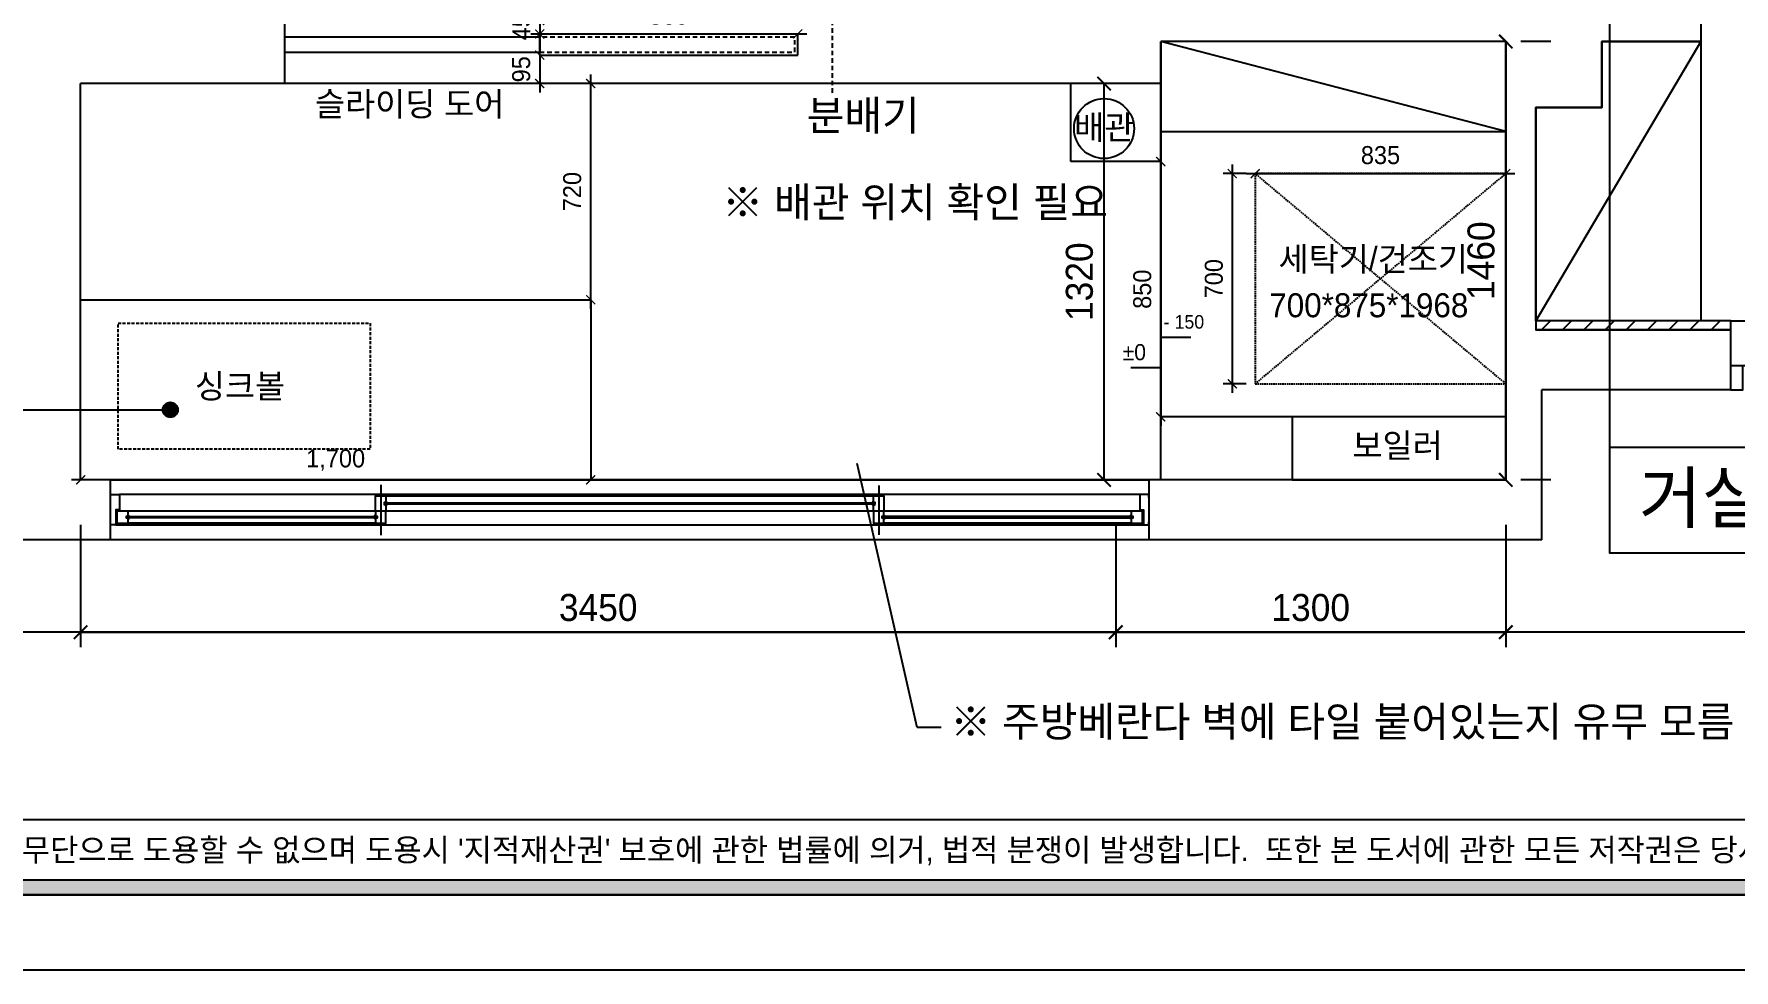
# Model space of a CAD drawing. Header units: millimetres. Extents: x -551172 to 232469, y -3435 to 261611.
# Drawn here: x 147426 to 153092, y 79203 to 82320 of the extents above; entities that cross this region are included whole.
import ezdxf
from ezdxf.enums import TextEntityAlignment as Align

# ---------------------------------------------------------------- set-up
doc = ezdxf.new("R2010")
doc.units = ezdxf.units.MM
doc.header["$LTSCALE"] = 10
doc.header["$PDMODE"] = 3
for name, pattern in [('DASHED', [0.75, 0.5, -0.25]), ('DASHEDX2', [1.5, 1, -0.5]), ('HID', [2.5, 1.5, -1])]:
    doc.linetypes.add(name, pattern=pattern)
doc.layers.get('DEFPOINTS').update_dxf_attribs({"color": 248})
for name, color, linetype in [('0-ELC TEXT', 7, 'Continuous'), ('03-TEXT', 3, 'Continuous'), ('03-WAL NEW', 3, 'Continuous'), ('06-FUR', 6, 'Continuous'), ('07-DIM WAL', 5, 'Continuous'), ('3.기호.계단선', 30, 'Continuous'), ('C-HAT', 251, 'Continuous'), ('F-SYM', 7, 'Continuous'), ('FORM(YOURNAME)-11', 1, 'Continuous'), ('FUR', 8, 'DASHED'), ('Layer 1', 7, 'Continuous'), ('도면층2', 2, 'Continuous'), ('도면층4', 4, 'Continuous')]:
    doc.layers.add(name, color=color, linetype=linetype)
doc.styles.add('HY 울릉도 L', font='')
doc.styles.add('YOURNAME', font='HY울릉도M.TTF')
doc.styles.add('코레일둥고', font='Korail_Round_Gothic_Medium.ttf')
doc.styles.get('HY 울릉도 L').set_extended_font_data('HY울릉도L')
doc.dimstyles.new('30', dxfattribs={"dimscale": 30, "dimtxt": 2, "dimasz": 1, "dimexe": 1, "dimexo": 1, "dimgap": 1, "dimtad": 1, "dimdec": 0, "dimrnd": 0.05, "dimdsep": 46, "dimlunit": 6, "dimtxsty": 'HY 울릉도 L', "dimblk": 'ARCHTICK', "dimcen": 2.5, "dimdle": 1, "dimclrd": 133, "dimclre": 133, "dimclrt": 30, "dimadec": 0, "dimazin": 0, "dimtfac": 1, "dimtdec": 0, "dimtix": 1, "dimtmove": 2, "dimatfit": 3, "dimldrblk": 'ARCHTICK', "dimfxl": 1, "dimlwd": -1, "dimlwe": -1, "dimarcsym": 0})
doc.dimstyles.new('YOURNAME-50', dxfattribs={"dimscale": 50, "dimtxt": 1.8, "dimasz": 0.9, "dimexe": 1, "dimexo": 3, "dimgap": 0.7, "dimtad": 1, "dimdec": 0, "dimzin": 0, "dimdsep": 46, "dimtxsty": 'YOURNAME', "dimblk": 'ARCHTICK', "dimcen": 0, "dimclrd": 1, "dimclre": 1, "dimclrt": 7, "dimadec": 0, "dimazin": 0, "dimtfac": 1, "dimtdec": 0, "dimtix": 1, "dimtmove": 2, "dimatfit": 3, "dimldrblk": 'ARCHTICK', "dimfxl": 1, "dimtolj": 1, "dimtzin": 0, "dimarcsym": 0})

# ---------------------------------------------------------------- blocks, each defined once
blk = doc.blocks.new('FORM-PLAN')
at = {"layer": 'FORM(YOURNAME)-11'}
h = blk.add_hatch(color=256, dxfattribs=at)
h.dxf.hatch_style = 1
h.paths.add_polyline_path([(-71444, 55115), (10556, 55115), (10556, 54915), (-71444, 54915)])
h.paths.add_polyline_path([(-71444, -2085), (10556, -2085), (10556, -2285), (-71444, -2285)])
at = {"layer": 'DEFPOINTS', "color": 158}
blk.add_line((1346, -1285), (-71444, -1285), dxfattribs=at)
for points in [[(-71444, -2285), (10556, -2285), (10556, 55115), (-71444, 55115)], [(-69444, 53115), (-64, 53115), (-64, 1215), (-69444, 1215)]]:
    blk.add_lwpolyline(points, close=True, dxfattribs=at)
at = {"layer": 'FORM(YOURNAME)-11', "color": 250}
blk.add_lwpolyline([(-72444, -3285), (11556, -3285), (11556, 56115), (-72444, 56115)], close=True, dxfattribs=at)
at = {"layer": 'FORM(YOURNAME)-11'}
blk.add_lwpolyline([(-71444, -2085), (10556, -2085), (10556, -2285), (-71444, -2285)], close=True, dxfattribs=at)
at = {"layer": 'FORM(YOURNAME)-11', "color": 1, "style": 'YOURNAME'}
blk.add_text("- 본 도서는 어떠한 경우에도 무단으로 도용할 수 없으며 도용시 '지적재산권' 보호에 관한 법률에 의거, 법적 분쟁이 발생합니다.  또한 본 도서에 관한 모든 저작권은 당사에 있습니다. -", height=300, dxfattribs=at).set_placement((-32990, -1685), align=Align.MIDDLE_CENTER)
at = {"layer": 'FORM(YOURNAME)-11', "color": 3, "style": 'YOURNAME'}
for tag, height, p in [('1', 450, (9905, 18188)), ('2', 450, (9905, 17544)), ('3', 450, (9905, 16257)), ('4', 450, (9905, 14326)), ('5', 515, (9905, 12009)), ('6', 515, (9905, 9757)), ('7', 515, (9905, 7504)), ('8', 515, (9905, 5252)), ('9', 515, (9905, 2999)), ('10', 515, (5655, 811)), ('11', 515, (9905, 747)), ('12', 515, (5655, -1441)), ('13', 515, (9905, -1441))]:
    blk.add_attdef(tag, text='', height=height, dxfattribs=at).set_placement(p, align=Align.MIDDLE_RIGHT)
blk = doc.blocks.new('_ArchTick')
at = {"color": 0, "linetype": 'ByBlock', "const_width": 0.15}
blk.add_lwpolyline([(-0.5, -0.5), (0.5, 0.5)], dxfattribs=at)
blk = doc.blocks.new('*D490')
at = {"layer": '07-DIM WAL', "color": 1, "lineweight": -2, "transparency": 16777216}
for p, q in [((147581.4, 80685.3), (147581.4, 80277.8)), ((151031.4, 80685.3), (151031.4, 80277.8)), ((147581.4, 80327.8), (151031.4, 80327.8))]:
    blk.add_line(p, q, dxfattribs=at)
at = {"layer": 'DEFPOINTS', "color": 0, "transparency": 16777216}
for p in [(147581.4, 80835.3), (151031.4, 80835.3), (151031.4, 80327.8)]:
    blk.add_point(p, dxfattribs=at)
at = {"layer": '07-DIM WAL', "color": 1, "lineweight": -2, "transparency": 16777216, "xscale": 45, "yscale": 45, "zscale": 45, "rotation": 180}
blk.add_blockref('_ArchTick', (147581.4, 80327.8), dxfattribs=at)
at = {"layer": '07-DIM WAL', "color": 1, "lineweight": -2, "transparency": 16777216, "xscale": 45, "yscale": 45, "zscale": 45}
blk.add_blockref('_ArchTick', (151031.4, 80327.8), dxfattribs=at)
at = {"layer": '07-DIM WAL', "color": 7, "transparency": 16777216, "insert": (149306.4, 80409.6), "char_height": 90, "attachment_point": 5, "style": 'YOURNAME'}
blk.add_mtext('\\A1;3450', dxfattribs=at)
blk = doc.blocks.new('*D491')
at = {"layer": '07-DIM WAL', "color": 1, "lineweight": -2, "transparency": 16777216}
for p, q in [((151031.4, 80685.3), (151031.4, 80277.8)), ((152331.4, 80685.3), (152331.4, 80277.8)), ((151031.4, 80327.8), (152331.4, 80327.8))]:
    blk.add_line(p, q, dxfattribs=at)
at = {"layer": 'DEFPOINTS', "color": 0, "transparency": 16777216}
for p in [(151031.4, 80835.3), (152331.4, 80835.3), (152331.4, 80327.8)]:
    blk.add_point(p, dxfattribs=at)
at = {"layer": '07-DIM WAL', "color": 1, "lineweight": -2, "transparency": 16777216, "xscale": 45, "yscale": 45, "zscale": 45, "rotation": 180}
blk.add_blockref('_ArchTick', (151031.4, 80327.8), dxfattribs=at)
at = {"layer": '07-DIM WAL', "color": 1, "lineweight": -2, "transparency": 16777216, "xscale": 45, "yscale": 45, "zscale": 45}
blk.add_blockref('_ArchTick', (152331.4, 80327.8), dxfattribs=at)
at = {"layer": '07-DIM WAL', "color": 7, "transparency": 16777216, "insert": (151681.4, 80409.6), "char_height": 90, "attachment_point": 5, "style": 'YOURNAME'}
blk.add_mtext('\\A1;1300', dxfattribs=at)
blk = doc.blocks.new('*D493')
at = {"layer": '07-DIM WAL', "color": 1, "lineweight": -2, "transparency": 16777216}
for p, q in [((152331.4, 80835.3), (152331.4, 82295.3)), ((152481.4, 82295.3), (152381.4, 82295.3)), ((152481.4, 80835.3), (152381.4, 80835.3))]:
    blk.add_line(p, q, dxfattribs=at)
at = {"layer": 'DEFPOINTS', "color": 0, "transparency": 16777216}
for p in [(152331.4, 82295.3), (152331.4, 82295.3), (152331.4, 80835.3)]:
    blk.add_point(p, dxfattribs=at)
at = {"layer": '07-DIM WAL', "color": 1, "lineweight": -2, "transparency": 16777216, "xscale": 45, "yscale": 45, "zscale": 45}
for p, rotation in [((152331.4, 82295.3), 90), ((152331.4, 80835.3), 270)]:
    blk.add_blockref('_ArchTick', p, dxfattribs=dict(at, rotation=rotation))
at = {"layer": '07-DIM WAL', "color": 7, "transparency": 16777216, "insert": (152249.5, 81565.3), "char_height": 90, "attachment_point": 5, "rotation": 90, "style": 'YOURNAME'}
blk.add_mtext('\\A1;1460', dxfattribs=at)
blk = doc.blocks.new('*D494')
at = {"layer": '07-DIM WAL', "color": 1, "lineweight": -2, "transparency": 16777216}
for p, q in [((151031.4, 82155.3), (150942.5, 82155.3)), ((150992.5, 80835.3), (150992.5, 82155.3)), ((151031.4, 80835.3), (150942.5, 80835.3))]:
    blk.add_line(p, q, dxfattribs=at)
at = {"layer": 'DEFPOINTS', "color": 0, "transparency": 16777216}
for p in [(150992.5, 82155.3), (151181.4, 82155.3), (151181.4, 80835.3)]:
    blk.add_point(p, dxfattribs=at)
at = {"layer": '07-DIM WAL', "color": 1, "lineweight": -2, "transparency": 16777216, "xscale": 45, "yscale": 45, "zscale": 45}
for p, rotation in [((150992.5, 82155.3), 90), ((150992.5, 80835.3), 270)]:
    blk.add_blockref('_ArchTick', p, dxfattribs=dict(at, rotation=rotation))
at = {"layer": '07-DIM WAL', "color": 7, "transparency": 16777216, "insert": (150910.7, 81495.3), "char_height": 90, "attachment_point": 5, "rotation": 90, "style": 'YOURNAME'}
blk.add_mtext('\\A1;1320', dxfattribs=at)
blk = doc.blocks.new('*D559')
at = {"layer": '06-FUR', "color": 133, "transparency": 16777216}
for p, q in [((151181.4, 81925.3), (151181.4, 81015)), ((151211.4, 81895.3), (151211.4, 81895.3)), ((151211.4, 81045), (151211.4, 81045))]:
    blk.add_line(p, q, dxfattribs=at)
at = {"layer": 'DEFPOINTS', "color": 0, "transparency": 16777216}
for p in [(151181.4, 81895.3), (151181.4, 81045), (151181.4, 81045)]:
    blk.add_point(p, dxfattribs=at)
at = {"layer": '06-FUR', "color": 133, "transparency": 16777216, "xscale": 30, "yscale": 30, "zscale": 30}
for p, rotation in [((151181.4, 81895.3), 90), ((151181.4, 81045), 270)]:
    blk.add_blockref('_ArchTick', p, dxfattribs=dict(at, rotation=rotation))
at = {"layer": '06-FUR', "color": 30, "transparency": 16777216, "insert": (151120.1, 81470.2), "char_height": 60, "attachment_point": 5, "rotation": 90, "style": 'HY 울릉도 L'}
blk.add_mtext('850', dxfattribs=at)
blk = doc.blocks.new('*D572')
at = {"layer": '06-FUR', "color": 133, "transparency": 16777216}
blk.add_line((151466.4, 81855.3), (152361.4, 81855.3), dxfattribs=at)
at = {"layer": 'DEFPOINTS', "color": 0, "transparency": 16777216}
for p in [(151496.4, 81855.3), (152331.4, 81855.3), (152331.4, 81855.3)]:
    blk.add_point(p, dxfattribs=at)
at = {"layer": '06-FUR', "color": 133, "transparency": 16777216, "xscale": 30, "yscale": 30, "zscale": 30, "rotation": 180}
blk.add_blockref('_ArchTick', (151496.4, 81855.3), dxfattribs=at)
at = {"layer": '06-FUR', "color": 133, "transparency": 16777216, "xscale": 30, "yscale": 30, "zscale": 30}
blk.add_blockref('_ArchTick', (152331.4, 81855.3), dxfattribs=at)
at = {"layer": '06-FUR', "color": 30, "transparency": 16777216, "insert": (151913.9, 81916.6), "char_height": 60, "attachment_point": 5, "style": 'HY 울릉도 L'}
blk.add_mtext('835', dxfattribs=at)
blk = doc.blocks.new('*D573')
at = {"layer": '06-FUR', "color": 133, "transparency": 16777216}
for p, q in [((151420, 81885.3), (151420, 81125.3)), ((151466.4, 81855.3), (151390, 81855.3)), ((151466.4, 81155.3), (151390, 81155.3))]:
    blk.add_line(p, q, dxfattribs=at)
at = {"layer": 'DEFPOINTS', "color": 0, "transparency": 16777216}
for p in [(151496.4, 81855.3), (151420, 81155.3), (151496.4, 81155.3)]:
    blk.add_point(p, dxfattribs=at)
at = {"layer": '06-FUR', "color": 133, "transparency": 16777216, "xscale": 30, "yscale": 30, "zscale": 30}
for p, rotation in [((151420, 81855.3), 90), ((151420, 81155.3), 270)]:
    blk.add_blockref('_ArchTick', p, dxfattribs=dict(at, rotation=rotation))
at = {"layer": '06-FUR', "color": 30, "transparency": 16777216, "insert": (151358.7, 81505.3), "char_height": 60, "attachment_point": 5, "rotation": 90, "style": 'HY 울릉도 L'}
blk.add_mtext('700', dxfattribs=at)
blk = doc.blocks.new('*D574')
at = {"layer": '06-FUR', "color": 133, "transparency": 16777216}
for p, q in [((149281.4, 81405.3), (149281.4, 82185.3)), ((149311.4, 82155.3), (149311.4, 82155.3)), ((149311.4, 81435.3), (149311.4, 81435.3))]:
    blk.add_line(p, q, dxfattribs=at)
at = {"layer": 'DEFPOINTS', "color": 0, "transparency": 16777216}
for p in [(149281.4, 82155.3), (149281.4, 82155.3), (149281.4, 81435.3)]:
    blk.add_point(p, dxfattribs=at)
at = {"layer": '06-FUR', "color": 133, "transparency": 16777216, "xscale": 30, "yscale": 30, "zscale": 30}
for p, rotation in [((149281.4, 82155.3), 90), ((149281.4, 81435.3), 270)]:
    blk.add_blockref('_ArchTick', p, dxfattribs=dict(at, rotation=rotation))
at = {"layer": '06-FUR', "color": 30, "transparency": 16777216, "insert": (149220.1, 81795.3), "char_height": 60, "attachment_point": 5, "rotation": 90, "style": 'HY 울릉도 L'}
blk.add_mtext('720', dxfattribs=at)
blk = doc.blocks.new('*D575')
at = {"layer": '06-FUR', "color": 133, "transparency": 16777216}
blk.add_line((149311.4, 80835.3), (147551.4, 80835.3), dxfattribs=at)
at = {"layer": 'DEFPOINTS', "color": 0, "transparency": 16777216}
for p in [(147581.4, 80835.3), (147581.4, 80835.3), (149281.4, 80835.3)]:
    blk.add_point(p, dxfattribs=at)
at = {"layer": '06-FUR', "color": 133, "transparency": 16777216, "xscale": 30, "yscale": 30, "zscale": 30, "rotation": 180}
blk.add_blockref('_ArchTick', (147581.4, 80835.3), dxfattribs=at)
at = {"layer": '06-FUR', "color": 133, "transparency": 16777216, "xscale": 30, "yscale": 30, "zscale": 30}
blk.add_blockref('_ArchTick', (149281.4, 80835.3), dxfattribs=at)
at = {"layer": '06-FUR', "color": 30, "transparency": 16777216, "insert": (148431.4, 80901.2), "char_height": 60, "attachment_point": 5, "style": 'HY 울릉도 L'}
blk.add_mtext('1,700', dxfattribs=at)
blk = doc.blocks.new('*D598')
at = {"layer": '06-FUR', "color": 133, "transparency": 16777216}
for p, q in [((149111.4, 82365.3), (149111.4, 82395.3)), ((149111.4, 82365.3), (149111.4, 82320.3)), ((149111.4, 82320.3), (149111.4, 82290.3))]:
    blk.add_line(p, q, dxfattribs=at)
at = {"layer": 'DEFPOINTS', "color": 0, "transparency": 16777216}
for p in [(149111.4, 82365.3), (149111.4, 82320.3), (149111.4, 82320.3)]:
    blk.add_point(p, dxfattribs=at)
at = {"layer": '06-FUR', "color": 133, "transparency": 16777216, "xscale": 30, "yscale": 30, "zscale": 30}
for p, rotation in [((149111.4, 82365.3), 270), ((149111.4, 82320.3), 90)]:
    blk.add_blockref('_ArchTick', p, dxfattribs=dict(at, rotation=rotation))
at = {"layer": '06-FUR', "color": 30, "transparency": 16777216, "insert": (149050.7, 82342.8), "char_height": 60, "attachment_point": 5, "rotation": 90, "style": 'HY 울릉도 L'}
blk.add_mtext('45', dxfattribs=at)
blk = doc.blocks.new('*D599')
at = {"layer": '06-FUR', "color": 133, "transparency": 16777216}
for p, q in [((149111.4, 82250.3), (149111.4, 82280.3)), ((149111.4, 82250.3), (149111.4, 82155.3)), ((149111.4, 82155.3), (149111.4, 82125.3))]:
    blk.add_line(p, q, dxfattribs=at)
at = {"layer": 'DEFPOINTS', "color": 0, "transparency": 16777216}
for p in [(149111.4, 82250.3), (149111.4, 82155.3), (149111.4, 82155.3)]:
    blk.add_point(p, dxfattribs=at)
at = {"layer": '06-FUR', "color": 133, "transparency": 16777216, "xscale": 30, "yscale": 30, "zscale": 30}
for p, rotation in [((149111.4, 82250.3), 270), ((149111.4, 82155.3), 90)]:
    blk.add_blockref('_ArchTick', p, dxfattribs=dict(at, rotation=rotation))
at = {"layer": '06-FUR', "color": 30, "transparency": 16777216, "insert": (149050, 82202.8), "char_height": 60, "attachment_point": 5, "rotation": 90, "style": 'HY 울릉도 L'}
blk.add_mtext('95', dxfattribs=at)
blk = doc.blocks.new('*D600')
at = {"layer": '06-FUR', "color": 133, "transparency": 16777216}
blk.add_line((150001.4, 82320.3), (149081.4, 82320.3), dxfattribs=at)
at = {"layer": 'DEFPOINTS', "color": 0, "transparency": 16777216}
for p in [(149111.4, 82320.3), (149111.4, 82320.3), (149971.4, 82320.3)]:
    blk.add_point(p, dxfattribs=at)
at = {"layer": '06-FUR', "color": 133, "transparency": 16777216, "xscale": 30, "yscale": 30, "zscale": 30, "rotation": 180}
blk.add_blockref('_ArchTick', (149111.4, 82320.3), dxfattribs=at)
at = {"layer": '06-FUR', "color": 133, "transparency": 16777216, "xscale": 30, "yscale": 30, "zscale": 30}
blk.add_blockref('_ArchTick', (149971.4, 82320.3), dxfattribs=at)
at = {"layer": '06-FUR', "color": 30, "transparency": 16777216, "insert": (149541.4, 82381.6), "char_height": 60, "attachment_point": 5, "style": 'HY 울릉도 L'}
blk.add_mtext('860', dxfattribs=at)

msp = doc.modelspace()

# ---------------------------------------------------------------- hatches: boundary and pattern name
at = {"layer": '0-ELC TEXT'}
h = msp.add_hatch(color=256, dxfattribs=at)
h.dxf.hatch_style = 1
edge = h.paths.add_edge_path()
edge.add_arc((147880.3, 81068.6), 25, 180, 540, ccw=False)
at = {"layer": 'C-HAT'}
h = msp.add_hatch(dxfattribs=at)
h.set_pattern_fill('_USER', color=256, scale=50, angle=45, pattern_type=0)
h.set_pattern_definition([(45, (-28870, 0), (-35.355339, 35.355339), [])])
h.paths.add_polyline_path([(153081.4, 81365.3), (152431.4, 81365.3), (152431.4, 81335.3), (153081.4, 81335.3)])

# ---------------------------------------------------------------- linework, layer by layer
at = {"layer": '0-ELC TEXT'}
for p, q in [((152678.4, 80944.7), (152678.4, 83601.9)), ((146438.1, 81068.6), (147880.3, 81068.6))]:
    msp.add_line(p, q, dxfattribs=at)
at = {"layer": '0-ELC TEXT', "color": 240, "true_color": 0xed1f24}
for p, q in [((150370, 80010), (150170, 80890)), ((150450, 80010), (150370, 80010))]:
    msp.add_line(p, q, dxfattribs=at)
at = {"layer": '0-ELC TEXT'}
msp.add_lwpolyline([(152678.4, 80944.7), (154160.3, 80944.7), (154160.3, 80591), (152678.4, 80591)], close=True, dxfattribs=at)
msp.add_circle((147880.3, 81068.6), 25, dxfattribs=at)
at = {"layer": '03-WAL NEW'}
msp.add_lwpolyline([(153081.4, 81365.3), (152431.4, 81365.3), (152431.4, 81335.3), (153081.4, 81335.3)], close=True, dxfattribs=at)
at = {"layer": '06-FUR'}
for p, q in [((151181.4, 82295.3), (151181.4, 82155.3)), ((151181.4, 82295.3), (151181.4, 81995.3)), ((152331.4, 81995.3), (151181.4, 82295.3)), ((150881.4, 81895.3), (150881.4, 82155.3)), ((151181.4, 82155.3), (151181.4, 81895.3)), ((151181.4, 81995.3), (152331.4, 81995.3)), ((151181.4, 81895.3), (150881.4, 81895.3)), ((147581.4, 80835.3), (147581.4, 81435.3)), ((147581.4, 81435.3), (149281.4, 81435.3)), ((149281.4, 81435.3), (149281.4, 80835.3)), ((151181.4, 80835.3), (151181.4, 81335.3)), ((151620, 81045), (151181.4, 81045))]:
    msp.add_line(p, q, dxfattribs=at)
msp.add_lwpolyline([(152981.4, 82295.3), (152981.4, 81365.3), (152431.4, 81365.3), (152431.4, 82075.3), (152651.4, 82075.3), (152651.4, 82295.3), (152981.4, 82295.3), (152431.4, 81365.3)], dxfattribs=at)
at = {"layer": '06-FUR', "color": 7, "linetype": 'DASHEDX2'}
msp.add_lwpolyline([(148546, 80937.2), (147706, 80937.2), (147706, 81357.2), (148546, 81357.2)], close=True, dxfattribs=at)
at = {"layer": '06-FUR'}
msp.add_lwpolyline([(152331.4, 80835.3), (152331.4, 81045), (151620, 81045), (151620, 80835.3)], close=True, dxfattribs=at)
msp.add_circle((150992.5, 82005.3), 100, dxfattribs=at)
at = {"layer": '3.기호.계단선', "linetype": 'HID'}
msp.add_line((150087.2, 82124.6), (150087.2, 82440.7), dxfattribs=at)
at = {"layer": '3.기호.계단선'}
msp.add_lwpolyline([(151081.4, 81210), (151181.4, 81210), (151181.4, 81310), (151281.4, 81310)], dxfattribs=at)
at = {"layer": 'FUR'}
for p, q in [((152331.4, 81155.3), (151496.4, 81855.3)), ((151496.4, 81155.3), (152331.4, 81855.3))]:
    msp.add_line(p, q, dxfattribs=at)
msp.add_lwpolyline([(152331.4, 81155.3), (152331.4, 81855.3), (151496.4, 81855.3), (151496.4, 81155.3)], close=True, dxfattribs=at)
at = {"layer": 'Layer 1'}
msp.add_line((151181.4, 80835.3), (151181.4, 82155.3), dxfattribs=at)
at = {"layer": '도면층2'}
for p, q in [((152981.4, 82505.3), (152981.4, 82295.3)), ((148261.4, 82365.3), (148261.4, 82155.3)), ((149111.4, 82310.3), (149111.4, 82260.3)), ((151181.4, 82155.3), (151181.4, 82295.3)), ((152331.4, 82295.3), (151181.4, 82295.3)), ((152331.4, 82295.3), (152331.4, 80835.3)), ((152981.4, 82295.3), (152651.4, 82295.3)), ((152651.4, 82295.3), (152651.4, 82075.3)), ((149111.4, 82250.3), (149111.4, 82155.3)), ((147581.4, 80835.3), (147581.4, 82155.3)), ((148261.4, 82155.3), (147581.4, 82155.3)), ((151181.4, 82155.3), (148261.4, 82155.3)), ((152431.4, 82075.3), (152431.4, 81335.3)), ((152651.4, 82075.3), (152431.4, 82075.3)), ((153081.4, 81335.3), (152431.4, 81335.3)), ((153081.4, 81135.3), (153081.4, 81335.3)), ((152451.4, 80635.3), (152451.4, 81135.3)), ((153081.4, 81135.3), (152451.4, 81135.3)), ((152331.4, 80835.3), (147581.4, 80835.3)), ((148581.4, 80835.3), (147681.4, 80835.3)), ((147681.4, 80635.3), (147681.4, 80835.3)), ((152451.4, 80635.3), (147381.4, 80635.3)), ((152451.4, 80635.3), (150641.4, 80635.3))]:
    msp.add_line(p, q, dxfattribs=at)
at = {"layer": '도면층4'}
for p, q in [((149111.4, 82310.3), (149111.4, 82260.3)), ((149971.4, 82250.3), (149971.4, 82320.3)), ((149111.4, 82250.3), (149971.4, 82250.3)), ((148581.4, 80819.2), (148581.4, 80651.4)), ((150241.4, 80816.8), (150241.4, 80651.7)), ((151111.4, 80786), (147711.4, 80786)), ((148598.8, 80782), (150223.9, 80782)), ((148563.8, 80730.8), (147740.1, 80730.8)), ((148563.8, 80690.8), (147740.1, 80690.8)), ((150223.9, 80730.8), (148598.8, 80730.8)), ((151082.7, 80730.8), (150258.9, 80730.8)), ((151082.7, 80690.8), (150258.9, 80690.8)), ((147698.8, 80686), (151123.9, 80686))]:
    msp.add_line(p, q, dxfattribs=at)
at = {"layer": '도면층4', "linetype": 'HID'}
for p, q in [((149961.4, 82310.3), (149111.4, 82310.3)), ((149961.4, 82260.3), (149961.4, 82310.3)), ((149111.4, 82260.3), (149961.4, 82260.3))]:
    msp.add_line(p, q, dxfattribs=at)
at = {"layer": '도면층4'}
for points in [[(148261.4, 82260.3), (149111.4, 82260.3), (149111.4, 82310.3), (148261.4, 82310.3)], [(147681.4, 80835.3), (151141.4, 80835.3), (151141.4, 80635.3), (147681.4, 80635.3)], [(148563.8, 80730.8), (148563.8, 80782), (148598.8, 80782), (148598.8, 80761.4), (148593.3, 80759.6), (148593.3, 80753.2), (148598.8, 80751.4), (148598.8, 80730.8)], [(150229.5, 80753.2), (150229.5, 80759.6), (150223.9, 80761.4), (150223.9, 80782), (150258.9, 80782), (150258.9, 80730.8), (150223.9, 80730.8), (150223.9, 80751.4)], [(147740.1, 80716.2), (147740.1, 80730.8), (147702.1, 80730.8), (147702.1, 80690.8), (147740.1, 80690.8), (147740.1, 80706.2), (147734.5, 80707.9), (147734.5, 80714.4)], [(148567.3, 80709.2), (147736.6, 80709.2), (147736.6, 80713.2), (148567.3, 80713.2)], [(148563.8, 80730.8), (148563.8, 80716.2), (148569.4, 80714.4), (148569.4, 80707.9), (148563.8, 80706.2), (148563.8, 80690.8), (148598.8, 80690.8), (148598.8, 80730.8)], [(150258.9, 80716.2), (150258.9, 80730.8), (150223.9, 80730.8), (150223.9, 80690.8), (150258.9, 80690.8), (150258.9, 80706.2), (150253.4, 80707.9), (150253.4, 80714.4)], [(150255.4, 80713.2), (150255.4, 80709.2), (151086.2, 80709.2), (151086.2, 80713.2)], [(151082.7, 80706.2), (151082.7, 80690.8), (151120.7, 80690.8), (151120.7, 80730.8), (151082.7, 80730.8), (151082.7, 80716.2), (151088.2, 80714.4), (151088.2, 80707.9)]]:
    msp.add_lwpolyline(points, close=True, dxfattribs=at)
for points in [[(153081.4, 81315.3), (153081.4, 81365.3), (153131.4, 81365.3), (153131.4, 81215.3), (153081.4, 81215.3)], [(153081.4, 81135.3), (153121.4, 81135.3), (153121.4, 81215.3)], [(147681.4, 80777), (147681.4, 80786), (147711.4, 80786), (147711.4, 80735), (147698.8, 80735), (147698.8, 80686), (147681.4, 80686), (147681.4, 80695)], [(148595.4, 80758.4), (150227.4, 80758.4), (150227.4, 80754.4), (148595.4, 80754.4), (148595.4, 80758.4), (148595.4, 80754.4)], [(148598.8, 80762.2), (148601.6, 80760.8), (148602.1, 80759.8), (148602.7, 80758.4)], [(148598.8, 80750.6), (148601.6, 80752), (148602.1, 80753), (148602.7, 80754.4)], [(150223.9, 80762.2), (150221.2, 80760.8), (150220.6, 80759.8), (150220.1, 80758.4)], [(150223.9, 80750.6), (150221.2, 80752), (150220.6, 80753), (150220.1, 80754.4)], [(151141.4, 80777), (151141.4, 80786), (151111.4, 80786), (151111.4, 80735), (151123.9, 80735), (151123.9, 80686), (151141.4, 80686), (151141.4, 80695)], [(147740.1, 80716.9), (147742.8, 80715.6), (147743.4, 80714.6), (147743.9, 80713.2)], [(147740.1, 80705.4), (147742.8, 80706.7), (147743.4, 80707.7), (147743.9, 80709.2)], [(148563.8, 80716.9), (148561.1, 80715.6), (148560.6, 80714.6), (148560, 80713.2)], [(148563.8, 80705.4), (148561.1, 80706.7), (148560.6, 80707.7), (148560, 80709.2)], [(150258.9, 80716.9), (150261.7, 80715.6), (150262.2, 80714.6), (150262.7, 80713.2)], [(150258.9, 80705.4), (150261.7, 80706.7), (150262.2, 80707.7), (150262.7, 80709.2)], [(151082.7, 80716.9), (151079.9, 80715.6), (151079.4, 80714.6), (151078.9, 80713.2)], [(151082.7, 80705.4), (151079.9, 80706.7), (151079.4, 80707.7), (151078.9, 80709.2)]]:
    msp.add_lwpolyline(points, dxfattribs=at)

# ---------------------------------------------------------------- block references
at = {"layer": 'F-SYM', "xscale": 0.2500000000000001, "yscale": 0.2500000000000001, "zscale": 0.2500000000000001}
msp.add_blockref('FORM-PLAN', (158229.9, 80024), dxfattribs=at)

# ---------------------------------------------------------------- texts
at = {"layer": '0-ELC TEXT', "color": 240, "true_color": 0xed1f24, "style": '코레일둥고'}
for s, p in [('※ 배관 위치 확인 필요', (149720, 81710)), ('※ 주방베란다 벽에 타일 붙어있는지 유무 모름', (150480, 79980))]:
    msp.add_text(s, height=100, dxfattribs=at).set_placement(p)
at = {"layer": '03-TEXT', "style": '코레일둥고'}
msp.add_text('거실욕실', height=166.67, dxfattribs=at).set_placement((153193.1, 80692.5), align=Align.CENTER)
at = {"layer": '06-FUR', "color": 7, "linetype": 'DASHEDX2', "style": '코레일둥고'}
for s, p in [('슬라이딩 도어', (148362.1, 82047.3)), ('배관', (150892.7, 81969.6)), ('세탁기/건조기', (151574.1, 81530.9)), ('700*875*1968', (151543.2, 81376.8)), ('싱크볼', (147962.1, 81107.3)), ('보일러', (151820.2, 80909.6))]:
    msp.add_text(s, height=80, dxfattribs=at).set_placement(p)
at = {"layer": '3.기호.계단선', "linetype": 'HID', "style": '코레일둥고'}
msp.add_text('분배기', height=100, dxfattribs=at).set_placement((150001.6, 81998.8))
at = {"layer": '3.기호.계단선', "style": '코레일둥고'}
for s, height, p in [('- 150', 45.23, (151191.3, 81338.9)), ('±0', 53.94, (151054.3, 81233.6))]:
    msp.add_text(s, height=height, dxfattribs=at).set_placement(p)

# ---------------------------------------------------------------- dimensions: what is measured, and where the dimension line sits
at = {"layer": '06-FUR'}
for base, p1, p2, picture, middle in [((149111.4, 82320.3), (149111.4, 82365.3), (149111.4, 82320.3), '*D598', (149050.7, 82342.8)), ((149111.4, 82155.3), (149111.4, 82250.3), (149111.4, 82155.3), '*D599', (149050, 82202.8)), ((149281.4, 82155.3), (149281.4, 81435.3), (149281.4, 82155.3), '*D574', (149220.1, 81795.3)), ((151181.4, 81045), (151181.4, 81895.3), (151181.4, 81045), '*D559', (151120.1, 81470.2)), ((151420, 81155.3), (151496.4, 81855.3), (151496.4, 81155.3), '*D573', (151358.7, 81505.3))]:
    dim = msp.add_linear_dim(base=base, p1=p1, p2=p2, angle=90, dimstyle='30', override={"dimfxl": 1.25}, dxfattribs=at)
    dim.commit()
    dim.dimension.update_dxf_attribs({"geometry": picture, "text_midpoint": middle})
for base, p1, p2, picture, middle in [((149111.4, 82320.3), (149971.4, 82320.3), (149111.4, 82320.3), '*D600', (149541.4, 82381.6)), ((152331.4, 81855.3), (151496.4, 81855.3), (152331.4, 81855.3), '*D572', (151913.9, 81916.6)), ((147581.4, 80835.3), (149281.4, 80835.3), (147581.4, 80835.3), '*D575', (148431.4, 80901.2))]:
    dim = msp.add_linear_dim(base=base, p1=p1, p2=p2, dimstyle='30', override={"dimfxl": 1.25}, dxfattribs=at)
    dim.commit()
    dim.dimension.update_dxf_attribs({"geometry": picture, "text_midpoint": middle})
at = {"layer": '07-DIM WAL'}
for base, p1, p2, angle, picture, middle in [((152331.4, 82295.3), (152331.4, 80835.3), (152331.4, 82295.3), 90, '*D493', (152249.5, 81565.3)), ((150992.5, 82155.3), (151181.4, 80835.3), (151181.4, 82155.3), 90, '*D494', (150910.7, 81495.3)), ((151031.4, 80327.8), (147581.4, 80835.3), (151031.4, 80835.3), 180, '*D490', (149306.4, 80409.6)), ((152331.4, 80327.8), (151031.4, 80835.3), (152331.4, 80835.3), 180, '*D491', (151681.4, 80409.6))]:
    dim = msp.add_linear_dim(base=base, p1=p1, p2=p2, angle=angle, dimstyle='YOURNAME-50', dxfattribs=at)
    dim.commit()
    dim.dimension.update_dxf_attribs({"geometry": picture, "text_midpoint": middle})

doc.saveas('drawing.dxf')
